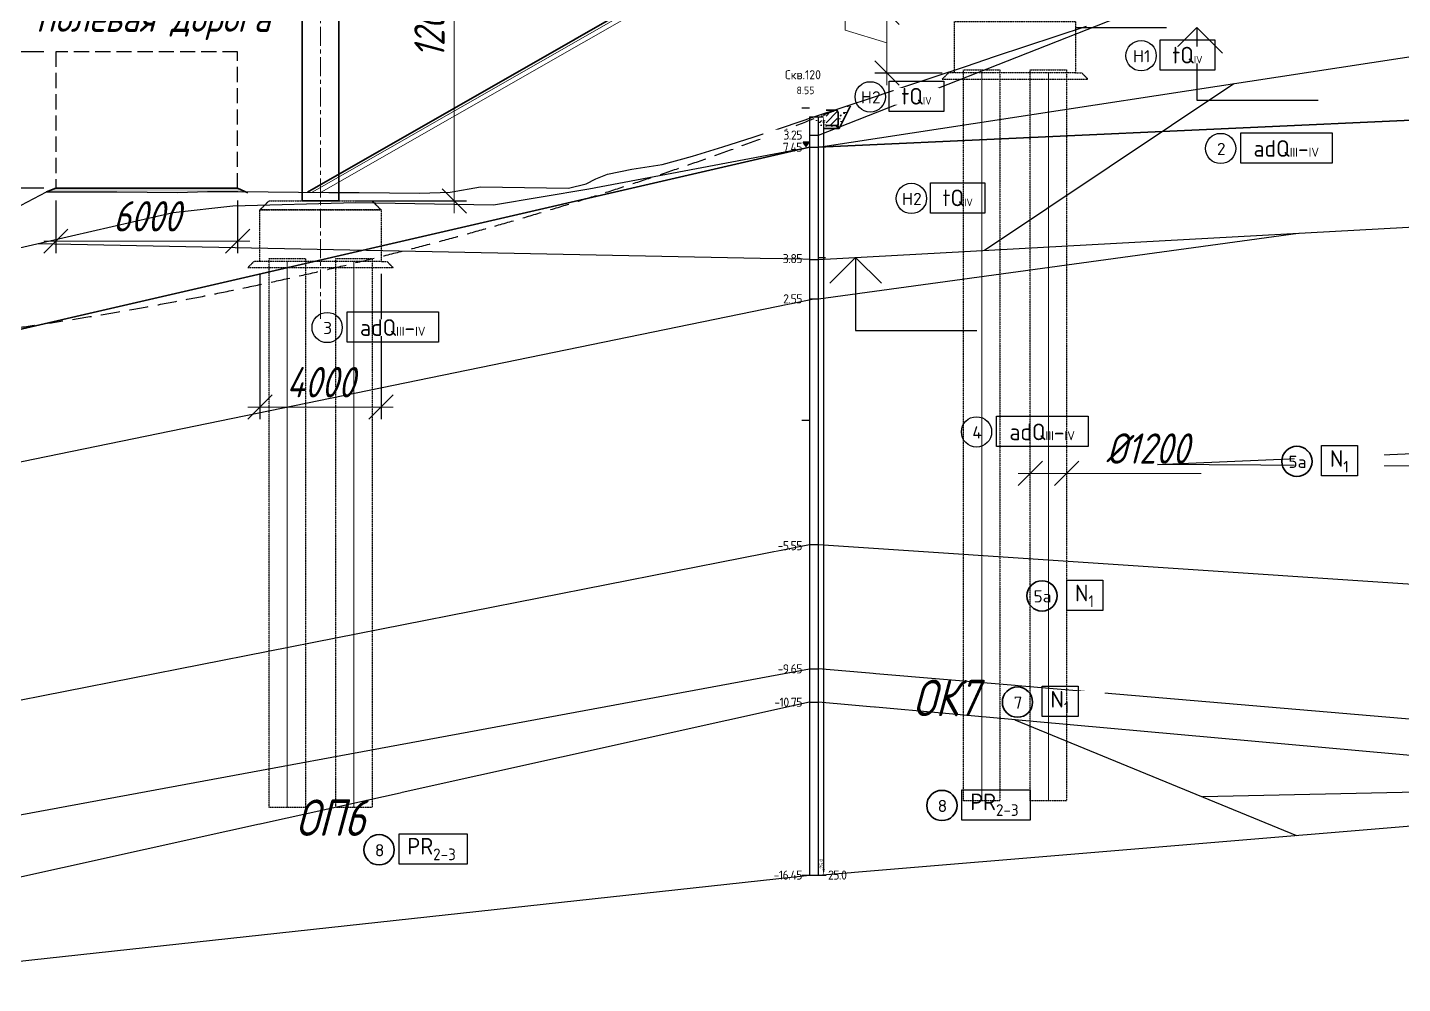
# Model space of a CAD drawing. Header units: millimetres. Extents: x 1864 to 10174863, y -4887456 to 5366151.
# Drawn here: x 6749895 to 6795262, y -20026 to 11495 of the extents above; entities that cross this region are included whole.
import ezdxf
from ezdxf.enums import TextEntityAlignment as Align

# ---------------------------------------------------------------- set-up
doc = ezdxf.new("R2018")
doc.units = ezdxf.units.MM
for name, pattern in [('DASHED', [7, 5, -2, 0]), ('невидимая', [9.525, 6.35, -3.175]), ('осевая', [2, 1.25, -0.25, 0.25, -0.25])]:
    doc.linetypes.add(name, pattern=pattern)
for name, color, linetype, lineweight in [('!!ТЕКСТ', 3, 'Continuous', 20), ('1-Бетон', 106, 'Continuous', 35), ('1-Примечания', 4, 'Continuous', 25), ('1-Размеры', 1, 'Continuous', 25), ('1-Текст_3', 250, 'Continuous', 25), ('1-Штриховка', 8, 'Continuous', 9), ('ИС 6. Штриховка', 8, 'Continuous', 5), ('ИС_Основная', 7, 'Continuous', 35), ('ИС_Ось', 3, 'осевая', 18), ('ИС_ПС_Med', 7, 'Continuous', 35), ('ИС_Разм', 3, 'Continuous', 18), ('ИС_Размер', 3, 'Continuous', 18), ('ИС_Тонкая', 3, 'Continuous', 18), ('Тонкая', 3, 'Continuous', 15), ('Штриховка', 2, 'Continuous', 5)]:
    doc.layers.add(name, color=color, linetype=linetype, lineweight=lineweight)
for name, color, linetype in [('geology', 250, 'Continuous'), ('Возрастные индексы', 1, 'Continuous'), ('Геология', 250, 'Continuous'), ('ИС_Невидимая', 4, 'невидимая'), ('Номера ИГЭ', 22, 'Continuous'), ('Отметки в скважинах', 7, 'Continuous'), ('Скважина', 170, 'Continuous'), ('Черный профиль', 3, 'Continuous'), ('Штриховая', 7, 'Continuous')]:
    doc.layers.add(name, color=color, linetype=linetype)
doc.layers.add('Оси_Невидимые', color=5, linetype='Continuous', plot=False)
doc.layers.add('Помощь_Невидимый', color=7, linetype='Continuous', lineweight=30, plot=False)
doc.styles.add('0', font='isocpeur.ttf', dxfattribs={"width": 0.8, "oblique": 15})
doc.styles.add('ISOCPEUR', font='isocpeur.ttf', dxfattribs={"width": 0.8, "oblique": 15, "height": 2.5})
doc.styles.get("Standard").update_dxf_attribs({"font": 'arial.ttf'})
doc.styles.add('Стандарт-геология', font='romant.shx', dxfattribs={"width": 0.9, "height": 2.5})
doc.dimstyles.new('М400нов', dxfattribs={"dimscale": 400, "dimtxt": 2.5, "dimasz": 2, "dimexe": 1, "dimexo": 1, "dimgap": 0.8, "dimtad": 1, "dimdec": 0, "dimzin": 0, "dimdsep": 46, "dimtxsty": '0', "dimblk": 'OBLIQUE', "dimcen": 0.09, "dimdle": 1, "dimclrd": 256, "dimclre": 256, "dimclrt": 256, "dimadec": 4, "dimazin": 0, "dimtfac": 1, "dimtdec": 0, "dimtmove": 1, "dimatfit": 2, "dimfxl": 1, "dimtolj": 1, "dimtzin": 0, "dimlwd": -1, "dimarcsym": 0})
doc.dimstyles.new('Скважина', dxfattribs={"dimtxt": 1.2, "dimasz": 2, "dimexe": 0, "dimexo": 0, "dimgap": 0.1, "dimtad": 1, "dimjust": 2, "dimtoh": 1, "dimdec": 1, "dimlfac": 0.1, "dimrnd": 0.1, "dimzin": 0, "dimdsep": 46, "dimtxsty": 'Standard', "dimcen": 0, "dimdle": 1.5, "dimadec": 1, "dimazin": 0, "dimtfac": 1, "dimtdec": 1, "dimtofl": 0, "dimtmove": 0, "dimatfit": 3, "dimfxl": 3, "dimtolj": 1, "dimtzin": 0, "dimarcsym": 0})

# ---------------------------------------------------------------- blocks, each defined once
blk = doc.blocks.new('*U453')
at = {"layer": '1-Примечания', "linetype": 'Continuous'}
blk.add_line((0, 0), (0.5, 0), dxfattribs=at)
for points in [[(5.12, -2.12), (3, 0), (0.88, -2.12)], [(3, 0), (3, -6), (13, -6)]]:
    blk.add_lwpolyline(points, dxfattribs=at)
at = {"layer": '1-Текст_3', "lineweight": 30, "oblique": 15, "width": 0.8, "flags": 104}
blk.add_attdef('ВЫСОТА', text='', height=3, dxfattribs=at).set_placement((8.13, -3.83), align=Align.MIDDLE_CENTER)
blk.add_attdef('ПРИМЕЧАНИЕ', text='', height=3, dxfattribs=at).set_placement((8, -6.75), align=Align.TOP_CENTER)
blk = doc.blocks.new('*U445')
at = {"layer": '1-Примечания', "linetype": 'Continuous'}
blk.add_line((0, 0), (7.5, 0), dxfattribs=at)
for points in [[(12.12, -2.12), (10, 0), (7.88, -2.12)], [(10, 0), (10, -6), (20, -6)]]:
    blk.add_lwpolyline(points, dxfattribs=at)
at = {"layer": '1-Текст_3', "lineweight": 30, "oblique": 15, "width": 0.8, "flags": 104}
blk.add_attdef('ВЫСОТА', text='', height=3, dxfattribs=at).set_placement((15.13, -3.83), align=Align.MIDDLE_CENTER)
blk.add_attdef('ПРИМЕЧАНИЕ', text='', height=3, dxfattribs=at).set_placement((15, -6.75), align=Align.TOP_CENTER)
blk = doc.blocks.new('_OBLIQUE')
at = {"color": 0, "linetype": 'ByBlock', "lineweight": -2}
blk.add_line((0.5, 0.5), (-0.5, -0.5), dxfattribs=at)
blk = doc.blocks.new('*D1145')
at = {"layer": 'Defpoints', "color": 0, "linetype": 'Continuous', "transparency": 16777216}
for p in [(6750828, 6196), (6756828, 6196), (6756828, 4450)]:
    blk.add_point(p, dxfattribs=at)
at = {"layer": 'ИС_Размер', "lineweight": -2, "transparency": 16777216}
for p, q in [((6750828, 5796), (6750828, 4050)), ((6756828, 5796), (6756828, 4050))]:
    blk.add_line(p, q, dxfattribs=at)
at = {"layer": 'ИС_Размер', "transparency": 16777216}
blk.add_line((6750428, 4450), (6757228, 4450), dxfattribs=at)
at = {"layer": 'ИС_Размер', "linetype": 'Continuous', "transparency": 16777216, "xscale": 800, "yscale": 800, "zscale": 800, "rotation": 180}
blk.add_blockref('_OBLIQUE', (6750828, 4450), dxfattribs=at)
at = {"layer": 'ИС_Размер', "linetype": 'Continuous', "transparency": 16777216, "xscale": 800, "yscale": 800, "zscale": 800}
blk.add_blockref('_OBLIQUE', (6756828, 4450), dxfattribs=at)
at = {"layer": 'ИС_Размер', "linetype": 'Continuous', "transparency": 16777216, "insert": (6753828, 5270), "char_height": 1000, "attachment_point": 5, "style": '0'}
blk.add_mtext('\\A1;6000', dxfattribs=at)
blk = doc.blocks.new('*D1146')
at = {"layer": 'Defpoints', "color": 0, "linetype": 'Continuous', "transparency": 16777216}
for p in [(6748568, 10696), (6750828, 10696), (6750828, 6196)]:
    blk.add_point(p, dxfattribs=at)
at = {"layer": 'ИС_Размер', "transparency": 16777216}
blk.add_line((6748568, 5796), (6748568, 11096), dxfattribs=at)
at = {"layer": 'ИС_Размер', "lineweight": -2, "transparency": 16777216}
for p, q in [((6750428, 10696), (6748168, 10696)), ((6750428, 6196), (6748168, 6196))]:
    blk.add_line(p, q, dxfattribs=at)
at = {"layer": 'ИС_Размер', "linetype": 'Continuous', "transparency": 16777216, "xscale": 800, "yscale": 800, "zscale": 800}
for p, rotation in [((6748568, 10696), 90), ((6748568, 6196), 270)]:
    blk.add_blockref('_OBLIQUE', p, dxfattribs=dict(at, rotation=rotation))
at = {"layer": 'ИС_Размер', "linetype": 'Continuous', "transparency": 16777216, "insert": (6747748, 8446), "char_height": 1000, "attachment_point": 5, "rotation": 90, "style": '0'}
blk.add_mtext('\\A1;4500', dxfattribs=at)
blk = doc.blocks.new('*D1155')
at = {"layer": 'Defpoints', "color": 0, "linetype": 'Continuous', "transparency": 16777216}
for p in [(6758563, 17778), (6760313, 5778), (6763975, 5778)]:
    blk.add_point(p, dxfattribs=at)
at = {"layer": 'ИС_Размер', "transparency": 16777216}
blk.add_line((6763975, 18178), (6763975, 5378), dxfattribs=at)
at = {"layer": 'ИС_Размер', "lineweight": -2, "transparency": 16777216}
for p, q in [((6758963, 17778), (6764375, 17778)), ((6760713, 5778), (6764375, 5778))]:
    blk.add_line(p, q, dxfattribs=at)
at = {"layer": 'ИС_Размер', "linetype": 'Continuous', "transparency": 16777216, "xscale": 800, "yscale": 800, "zscale": 800}
for p, rotation in [((6763975, 17778), 90), ((6763975, 5778), 270)]:
    blk.add_blockref('_OBLIQUE', p, dxfattribs=dict(at, rotation=rotation))
at = {"layer": 'ИС_Размер', "linetype": 'Continuous', "transparency": 16777216, "insert": (6763155, 11778), "char_height": 1000, "attachment_point": 5, "rotation": 90, "style": '0'}
blk.add_mtext('\\A1;12000', dxfattribs=at)
blk = doc.blocks.new('*D1157')
at = {"layer": 'Defpoints', "color": 0, "linetype": 'Continuous', "transparency": 16777216}
for p in [(6757562, 3778), (6761562, 3778), (6761562, -1020)]:
    blk.add_point(p, dxfattribs=at)
at = {"layer": 'ИС_Размер', "lineweight": -2, "transparency": 16777216}
for p, q in [((6757562, 3378), (6757562, -1420)), ((6761562, 3378), (6761562, -1420))]:
    blk.add_line(p, q, dxfattribs=at)
at = {"layer": 'ИС_Размер', "transparency": 16777216}
blk.add_line((6757162, -1020), (6761962, -1020), dxfattribs=at)
at = {"layer": 'ИС_Размер', "linetype": 'Continuous', "transparency": 16777216, "xscale": 800, "yscale": 800, "zscale": 800, "rotation": 180}
blk.add_blockref('_OBLIQUE', (6757562, -1020), dxfattribs=at)
at = {"layer": 'ИС_Размер', "linetype": 'Continuous', "transparency": 16777216, "xscale": 800, "yscale": 800, "zscale": 800}
blk.add_blockref('_OBLIQUE', (6761562, -1020), dxfattribs=at)
at = {"layer": 'ИС_Размер', "linetype": 'Continuous', "transparency": 16777216, "insert": (6759562, -200), "char_height": 1000, "attachment_point": 5, "style": '0'}
blk.add_mtext('\\A1;4000', dxfattribs=at)
blk = doc.blocks.new('*D1191')
at = {"layer": 'Defpoints', "color": 0, "linetype": 'Continuous', "transparency": 16777216}
for p in [(6780778, 11995), (6778251, 9995), (6780478, 9995)]:
    blk.add_point(p, dxfattribs=at)
at = {"layer": 'ИС_Размер', "transparency": 16777216}
for p, q in [((6776871, 11409), (6776871, 14397)), ((6778251, 12395), (6778251, 9595)), ((6778251, 10995), (6776871, 11409))]:
    blk.add_line(p, q, dxfattribs=at)
at = {"layer": 'ИС_Размер', "lineweight": -2, "transparency": 16777216}
for p, q in [((6780378, 11995), (6777851, 11995)), ((6780078, 9995), (6777851, 9995))]:
    blk.add_line(p, q, dxfattribs=at)
at = {"layer": 'ИС_Размер', "linetype": 'Continuous', "transparency": 16777216, "xscale": 800, "yscale": 800, "zscale": 800}
for p, rotation in [((6778251, 11995), 90), ((6778251, 9995), 270)]:
    blk.add_blockref('_OBLIQUE', p, dxfattribs=dict(at, rotation=rotation))
at = {"layer": 'ИС_Размер', "linetype": 'Continuous', "transparency": 16777216, "insert": (6776051, 12903), "char_height": 1000, "attachment_point": 5, "rotation": 90, "style": '0'}
blk.add_mtext('\\A1;2000', dxfattribs=at)
blk = doc.blocks.new('*D1181')
at = {"layer": 'Defpoints', "color": 0, "linetype": 'Continuous', "transparency": 16777216}
for p in [(6782980, -3208), (6784180, -3208), (6784180, -3208)]:
    blk.add_point(p, dxfattribs=at)
at = {"layer": 'ИС_Размер', "transparency": 16777216}
for p, q in [((6782580, -3208), (6784580, -3208)), ((6788619, -3208), (6784180, -3208))]:
    blk.add_line(p, q, dxfattribs=at)
at = {"layer": 'ИС_Размер', "linetype": 'Continuous', "transparency": 16777216, "xscale": 800, "yscale": 800, "zscale": 800, "rotation": 180}
blk.add_blockref('_OBLIQUE', (6782980, -3208), dxfattribs=at)
at = {"layer": 'ИС_Размер', "linetype": 'Continuous', "transparency": 16777216, "xscale": 800, "yscale": 800, "zscale": 800}
blk.add_blockref('_OBLIQUE', (6784180, -3208), dxfattribs=at)
at = {"layer": 'ИС_Размер', "linetype": 'Continuous', "transparency": 16777216, "insert": (6786845, -2388), "char_height": 1000, "attachment_point": 5, "style": '0'}
blk.add_mtext('\\A1;%%C1200', dxfattribs=at)
blk = doc.blocks.new('*D1074')
at = {"layer": 'Defpoints', "color": 0, "transparency": 16777216}
for p in [(0, 90), (0, -160), (1.69, -160)]:
    blk.add_point(p, dxfattribs=at)
at = {"layer": 'Оси_Невидимые', "color": 0, "lineweight": -2, "transparency": 16777216}
for p, q in [((0, 90), (1.69, 90)), ((1.69, 88), (1.69, -158)), ((0, -160), (1.69, -160))]:
    blk.add_line(p, q, dxfattribs=at)
at = {"layer": 'Оси_Невидимые', "color": 0, "transparency": 16777216}
for points in [[(1.36, 88), (2.03, 88), (1.69, 90)], [(1.36, -158), (2.03, -158), (1.69, -160)]]:
    blk.add_solid(points, dxfattribs=at)
at = {"layer": 'Оси_Невидимые', "color": 0, "transparency": 16777216, "insert": (0.98, -156.23), "char_height": 1.2, "attachment_point": 5, "rotation": 90}
blk.add_mtext('\\A1;25.0', dxfattribs=at)
blk = doc.blocks.new('*U1061')
at = {"layer": 'Скважина'}
for p, q in [((-1.5, 0), (-1.5, -250)), ((1.5, -250), (1.5, 0)), ((-1.5, -250), (1.5, -250))]:
    blk.add_line(p, q, dxfattribs=at)
blk = doc.blocks.new('*D1070')
at = {"layer": 'Defpoints', "color": 0, "transparency": 16777216}
for p in [(0, -13), (0, -263), (1.69, -263)]:
    blk.add_point(p, dxfattribs=at)
at = {"layer": 'Оси_Невидимые', "color": 0, "lineweight": -2, "transparency": 16777216}
for p, q in [((0, -13), (1.69, -13)), ((1.69, -15), (1.69, -261)), ((0, -263), (1.69, -263))]:
    blk.add_line(p, q, dxfattribs=at)
at = {"layer": 'Оси_Невидимые', "color": 0, "transparency": 16777216}
for points in [[(1.36, -15), (2.03, -15), (1.69, -13)], [(1.36, -261), (2.03, -261), (1.69, -263)]]:
    blk.add_solid(points, dxfattribs=at)
at = {"layer": 'Оси_Невидимые', "color": 0, "transparency": 16777216, "insert": (0.98, -259.23), "char_height": 1.2, "attachment_point": 5, "rotation": 90}
blk.add_mtext('\\A1;25.0', dxfattribs=at)
blk = doc.blocks.new('A$C2FC637E1')
at = {"layer": 'Штриховка'}
h = blk.add_hatch(color=5, dxfattribs=at)
h.dxf.hatch_style = 1
h.paths.add_polyline_path([(2, 1.5), (1, 1.5), (0, 1.5), (1, 0)])
at = {"layer": 'Геология', "color": 5}
for points in [[(1, 1.5), (0, 1.5)], [(1, 0), (1, 0), (0, 1.5)], [(2, 1.5), (1, 1.5)], [(1, 0), (2, 1.5)]]:
    blk.add_lwpolyline(points, dxfattribs=at)
blk = doc.blocks.new('A$C7669062A')
at = {"layer": 'Возрастные индексы', "color": 250}
blk.add_lwpolyline([(11.62, 10.2), (41.78, 10.2), (41.78, 0.2), (11.62, 0.2)], close=True, dxfattribs=at)
at = {"layer": 'Номера ИГЭ', "color": 250, "style": 'Стандарт-геология'}
blk.add_text('3', height=4, dxfattribs=at).set_placement((5.17, 4.84), align=Align.MIDDLE)
at = {"layer": 'Возрастные индексы', "color": 250, "insert": (26.64, 4.99), "char_height": 3, "width": 29.5251, "attachment_point": 5, "style": 'Стандарт-геология', "bg_fill": 3, "box_fill_scale": 1, "bg_fill_color": 256, "bg_fill_transparency": 0}
blk.add_mtext('{\\H1.833x;аdQ}III{\\H1.833x;-}IV', dxfattribs=at)
at = {"color": 18, "true_color": 0x000000}
blk.add_circle((4.99, 4.99), 4.99, dxfattribs=at)
blk = doc.blocks.new('A$C84e8bafe')
at = {"layer": 'Возрастные индексы', "color": 250}
blk.add_lwpolyline([(1162, 1020), (4178, 1020), (4178, 20), (1162, 20)], close=True, dxfattribs=at)
at = {"layer": 'Номера ИГЭ', "color": 250, "style": 'Стандарт-геология'}
blk.add_text('2', height=400, dxfattribs=at).set_placement((517, 484), align=Align.MIDDLE)
at = {"layer": 'Возрастные индексы', "color": 250, "insert": (2664, 499), "char_height": 300, "width": 2952.51, "attachment_point": 5, "style": 'Стандарт-геология', "bg_fill": 3, "box_fill_scale": 1, "bg_fill_color": 256, "bg_fill_transparency": 0}
blk.add_mtext('{\\H1.833x;аdQ}III{\\H1.833x;-}IV', dxfattribs=at)
at = {"color": 18, "true_color": 0x000000}
blk.add_circle((499, 499), 499, dxfattribs=at)
blk = doc.blocks.new('A$C29696E8B')
at = {"color": 18, "true_color": 0x000000}
blk.add_circle((5, 5), 5, dxfattribs=at)
at = {"layer": 'Возрастные индексы', "color": 250, "insert": (20.27, 5.2), "char_height": 3, "width": 15, "attachment_point": 5, "style": 'Стандарт-геология', "bg_fill": 3, "box_fill_scale": 1, "bg_fill_color": 256, "bg_fill_transparency": 0}
blk.add_mtext('{\\H1.833x;tQ\\H0.4546x;IV}', dxfattribs=at)
at = {"layer": 'Номера ИГЭ', "color": 250, "style": 'Стандарт-геология'}
blk.add_text('Н1', height=4, dxfattribs=at).set_placement((5.16, 4.85), align=Align.MIDDLE)
at = {"layer": 'Возрастные индексы', "color": 250}
blk.add_lwpolyline([(11.27, 10.2), (29.29, 10.2), (29.29, 0.2), (11.27, 0.2)], close=True, dxfattribs=at)
blk = doc.blocks.new('A$C59180CC2')
at = {"color": 18, "true_color": 0x000000}
blk.add_circle((500, 500), 500, dxfattribs=at)
at = {"layer": 'Возрастные индексы', "color": 250, "insert": (2027, 520), "char_height": 300, "width": 1500, "attachment_point": 5, "style": 'Стандарт-геология', "bg_fill": 3, "box_fill_scale": 1, "bg_fill_color": 256, "bg_fill_transparency": 0}
blk.add_mtext('{\\H1.833x;tQ\\H0.4546x;IV}', dxfattribs=at)
at = {"layer": 'Номера ИГЭ', "color": 250, "style": 'Стандарт-геология'}
blk.add_text('Н2', height=400, dxfattribs=at).set_placement((516, 485), align=Align.MIDDLE)
at = {"layer": 'Возрастные индексы', "color": 250}
blk.add_lwpolyline([(1127, 1020), (2929, 1020), (2929, 20), (1127, 20)], close=True, dxfattribs=at)
blk = doc.blocks.new('A$C79B84F9B')
at = {"layer": 'Возрастные индексы', "color": 250}
blk.add_lwpolyline([(11.62, 10.2), (41.78, 10.2), (41.78, 0.2), (11.62, 0.2)], close=True, dxfattribs=at)
at = {"layer": 'Номера ИГЭ', "color": 250, "style": 'Стандарт-геология'}
blk.add_text('4', height=4, dxfattribs=at).set_placement((5.17, 4.84), align=Align.MIDDLE)
at = {"layer": 'Возрастные индексы', "color": 250, "insert": (26.64, 4.99), "char_height": 3, "width": 29.5251, "attachment_point": 5, "style": 'Стандарт-геология', "bg_fill": 3, "box_fill_scale": 1, "bg_fill_color": 256, "bg_fill_transparency": 0}
blk.add_mtext('{\\H1.833x;аdQ}III{\\H1.833x;-}IV', dxfattribs=at)
at = {"color": 18, "true_color": 0x000000}
blk.add_circle((4.99, 4.99), 4.99, dxfattribs=at)
blk = doc.blocks.new('A$C41da21a2')
at = {"layer": 'Возрастные индексы', "color": 250, "insert": (1899, 499), "char_height": 300, "width": 2952.51, "attachment_point": 5, "style": 'Стандарт-геология', "bg_fill": 3, "box_fill_scale": 1, "bg_fill_color": 256, "bg_fill_transparency": 0}
blk.add_mtext('\\A1;{\\H1.833x;N\\H0.7x;\\S^ 1;}', dxfattribs=at)
at = {"color": 18, "true_color": 0x000000}
blk.add_circle((499, 499), 499, dxfattribs=at)
at = {"layer": 'Возрастные индексы', "color": 250}
blk.add_lwpolyline([(1315, 1020), (2501, 1020), (2501, 20), (1315, 20)], close=True, dxfattribs=at)
at = {"layer": 'Номера ИГЭ', "color": 250, "style": 'Стандарт-геология'}
blk.add_text('5а', height=400, dxfattribs=at).set_placement((517, 484), align=Align.MIDDLE)
blk = doc.blocks.new('A$C88f1db7f')
at = {"color": 18, "true_color": 0x000000}
blk.add_circle((4.99, 4.99), 4.99, dxfattribs=at)
at = {"layer": 'Возрастные индексы', "color": 250}
blk.add_lwpolyline([(11.62, 10.2), (34.07, 10.2), (34.07, 0.2), (11.62, 0.2)], close=True, dxfattribs=at)
at = {"layer": 'Номера ИГЭ', "color": 250, "style": 'Стандарт-геология'}
blk.add_text('8', height=4, dxfattribs=at).set_placement((5.17, 4.84), align=Align.MIDDLE)
at = {"layer": 'Возрастные индексы', "color": 250, "insert": (22.32, 5.24), "char_height": 3, "width": 9.0522, "attachment_point": 5, "style": 'Стандарт-геология', "bg_fill": 3, "box_fill_scale": 1, "bg_fill_color": 256, "bg_fill_transparency": 0}
blk.add_mtext('\\A1;{\\H1.833x;PR\\H0.7x;\\S^ 2-3;}', dxfattribs=at)
blk = doc.blocks.new('A$C721D11AD')
at = {"layer": 'Возрастные индексы', "color": 250, "insert": (1899, 499), "char_height": 300, "width": 2952.51, "attachment_point": 5, "style": 'Стандарт-геология', "bg_fill": 3, "box_fill_scale": 1, "bg_fill_color": 256, "bg_fill_transparency": 0}
blk.add_mtext('\\A1;{\\H1.833x;N\\H0.7x;\\S^ 1;}', dxfattribs=at)
at = {"color": 18, "true_color": 0x000000}
blk.add_circle((499, 499), 499, dxfattribs=at)
at = {"layer": 'Возрастные индексы', "color": 250}
blk.add_lwpolyline([(1315, 1020), (2501, 1020), (2501, 20), (1315, 20)], close=True, dxfattribs=at)
at = {"layer": 'Номера ИГЭ', "color": 250, "style": 'Стандарт-геология'}
blk.add_text('7', height=400, dxfattribs=at).set_placement((517, 484), align=Align.MIDDLE)
blk = doc.blocks.new('*U1073')
at = {"layer": 'Отметки в скважинах'}
for p, q in [((-5.5, -160), (-3, -160)), ((0, -160), (2.5, -160))]:
    blk.add_line(p, q, dxfattribs=at)
at = {"layer": 'Помощь_Невидимый', "color": 5, "lineweight": -3}
for p, q in [((-5.5, -10), (-3, -10)), ((0, -160), (2.5, -160))]:
    blk.add_line(p, q, dxfattribs=at)
at = {"layer": 'Оси_Невидимые'}
dim = blk.add_aligned_dim(p1=(0, 90), p2=(0, -160), distance=1.69, dimstyle='Скважина', dxfattribs=at)
dim.commit()
dim.dimension.update_dxf_attribs({"geometry": '*D1074', "text_midpoint": (0.98, -156.23)})
at = {"layer": 'Отметки в скважинах', "lineweight": 13, "insert": (3.15, -160), "char_height": 3, "width": 7.6116, "attachment_point": 4, "style": 'Стандарт-геология', "bg_fill": 3, "box_fill_scale": 1.1, "bg_fill_color": 256, "bg_fill_transparency": 0}
blk.add_mtext('{\\T0.9;25.0}', dxfattribs=at)
blk = doc.blocks.new('*U1069')
at = {"layer": 'Отметки в скважинах'}
for p, q in [((-5.5, -263), (-3, -263)), ((0, -263), (2.5, -263))]:
    blk.add_line(p, q, dxfattribs=at)
at = {"layer": 'Помощь_Невидимый', "color": 5, "lineweight": -3}
for p, q in [((-5.5, -10), (-3, -10)), ((0, -263), (2.5, -263))]:
    blk.add_line(p, q, dxfattribs=at)
at = {"layer": 'Оси_Невидимые'}
dim = blk.add_aligned_dim(p1=(0, -13), p2=(0, -263), distance=1.69, dimstyle='Скважина', dxfattribs=at)
dim.commit()
dim.dimension.update_dxf_attribs({"geometry": '*D1070', "text_midpoint": (0.98, -259.23)})
at = {"layer": 'Отметки в скважинах', "lineweight": 13, "insert": (3.15, -263), "char_height": 3, "width": 7.6116, "attachment_point": 4, "style": 'Стандарт-геология', "bg_fill": 3, "box_fill_scale": 1.1, "bg_fill_color": 256, "bg_fill_transparency": 0}
blk.add_mtext('{\\T0.9;25.0}', dxfattribs=at)
blk = doc.blocks.new('нов геол')
at = {"layer": 'geology'}
blk.add_line((8655416, 401420), (8646690, 401225), dxfattribs=at)
for points in [[(8645200, 412188), (8655416, 412620)], [(8655416, 412120), (8645200, 412188)], [(8640499, 403763), (8649790, 399954)]]:
    blk.add_lwpolyline(points, dxfattribs=at)
blk.add_blockref('A$C84e8bafe', (8646790, 422104), dxfattribs=at)
at = {"layer": 'Геология', "color": 18, "true_color": 0x000000, "xscale": 100, "yscale": 100, "zscale": 100}
for name, p in [('A$C7669062A', (8617307, 416201)), ('A$C79B84F9B', (8638734, 412760))]:
    blk.add_blockref(name, p, dxfattribs=at)
at = {"layer": 'Скважина', "color": 0, "xscale": 100, "yscale": 100, "zscale": 100}
blk.add_blockref('*U1073', (8634019, 414646), dxfattribs=at)
at = {"layer": 'Скважина', "color": 0, "style": 'Стандарт-геология', "width": 0.9}
blk.add_text('Скв.120', height=300, dxfattribs=at).set_placement((8633507, 424885), align=Align.CENTER)
at = {"layer": 'Скважина', "color": 0, "lineweight": 13, "style": 'Стандарт-геология', "width": 0.9}
blk.add_text('8.55', height=250, dxfattribs=at).set_placement((8633882, 424644), align=Align.TOP_RIGHT)
at = {"layer": 'geology'}
blk.add_line((8639496, 419247), (8647723, 424743), dxfattribs=at)
at = {"layer": 'Геология', "color": 18, "true_color": 0x000000, "flags": 128}
blk.add_lwpolyline([(8633719, 423646), (8634019, 423646)], dxfattribs=at)
at = {"layer": '1-Бетон', "color": 6}
blk.add_blockref('A$C41da21a2', (8649305, 411787), dxfattribs=at)
at = {"layer": 'Отметки в скважинах', "color": 0, "lineweight": 13, "insert": (8633469, 398646), "char_height": 300, "width": 1241.03, "attachment_point": 6, "style": 'Стандарт-геология', "bg_fill": 3, "box_fill_scale": 1.1, "bg_fill_color": 256, "bg_fill_transparency": 0}
blk.add_mtext('{\\T0.9;-16.45}', dxfattribs=at)
at = {"layer": 'geology', "color": 5, "xscale": 100, "yscale": 100, "zscale": 100}
blk.add_blockref('*U1061', (8633869, 423646), dxfattribs=at)
at = {"layer": 'geology', "color": 6}
blk.add_blockref('A$C59180CC2', (8636583, 420455), dxfattribs=at)
at = {"layer": 'Отметки в скважинах', "color": 0, "lineweight": 13, "char_height": 300, "width": 1241.03, "attachment_point": 6, "style": 'Стандарт-геология', "bg_fill": 3, "box_fill_scale": 1.1, "bg_fill_color": 256, "bg_fill_transparency": 0}
for s, insert in [('{\\T0.9;7.45}', (8633469, 422646)), ('{\\T0.9;2.55}', (8633469, 417646))]:
    blk.add_mtext(s, dxfattribs=dict(at, insert=insert))
at = {"layer": 'Отметки в скважинах', "color": 0, "lineweight": 13, "insert": (8633469, 423046), "char_height": 300, "width": 1241.03, "attachment_point": 6, "style": 'Стандарт-геология', "bg_fill": 3, "box_fill_scale": 1.1, "bg_fill_color": 256, "bg_fill_transparency": 0}
blk.add_mtext('{\\T0.9;3.25}', dxfattribs=at)
at = {"layer": 'Скважина', "color": 0, "xscale": 100, "yscale": 100, "zscale": 100}
blk.add_blockref('*U1069', (8634019, 424946), dxfattribs=at)
at = {"layer": 'geology'}
for p, q in [((8634019, 423046), (8643865, 426907)), ((8634019, 422646), (8655416, 425920)), ((8634019, 418946), (8655416, 420120)), ((8634019, 417646), (8649845, 419815)), ((8600879, 410876), (8633869, 417646)), ((8634019, 409546), (8655416, 408120)), ((8655416, 403620), (8634019, 405446)), ((8655416, 402420), (8634019, 404346))]:
    blk.add_line(p, q, dxfattribs=at)
at = {"layer": 'geology', "color": 6}
blk.add_lwpolyline([(8503260, 397476), (8531811, 396703), (8532111, 396703), (8548961, 400706), (8549261, 400706), (8564845, 395662), (8565145, 395662), (8600579, 395076), (8600879, 395071), (8633719, 398646), (8634019, 398646), (8655416, 400420)], dxfattribs=at)
at = {"layer": 'Геология', "color": 18, "true_color": 0x000000, "flags": 128}
for points in [[(8633719, 423046), (8634019, 423046)], [(8633719, 422646), (8634019, 422646)], [(8633719, 417646), (8634019, 417646)], [(8633719, 409546), (8634019, 409546)], [(8633719, 405446), (8634019, 405446)], [(8633719, 404346), (8634019, 404346)]]:
    blk.add_lwpolyline(points, dxfattribs=at)
at = {"layer": 'ИС_Основная', "color": 146, "linetype": 'Continuous', "true_color": 0x105689}
blk.add_line((8634019, 422646), (8655416, 423620), dxfattribs=at)
at = {"layer": 'geology', "xscale": 100, "yscale": 100, "zscale": 100}
blk.add_blockref('A$C2FC637E1', (8633509, 422664), dxfattribs=at)
at = {"layer": 'Отметки в скважинах', "color": 0, "lineweight": 13, "insert": (8633469, 418972), "char_height": 300, "width": 1241.03, "attachment_point": 6, "style": 'Стандарт-геология', "bg_fill": 3, "box_fill_scale": 1.1, "bg_fill_color": 256, "bg_fill_transparency": 0}
blk.add_mtext('{\\T0.9;3.85}', dxfattribs=at)
at = {"layer": 'geology'}
blk.add_line((8633719, 418946), (8608267, 419463), dxfattribs=at)
blk.add_lwpolyline([(8600879, 417476), (8605459, 418819), (8609375, 419718), (8612730, 420488), (8614699, 420712), (8618757, 420818), (8623298, 420741), (8626443, 421274), (8633719, 422646)], dxfattribs=at)
at = {"layer": 'Геология', "color": 18, "true_color": 0x000000, "flags": 128}
blk.add_lwpolyline([(8633719, 418946), (8634019, 418946)], dxfattribs=at)
at = {"layer": 'ИС_Основная', "color": 146, "linetype": 'Continuous', "true_color": 0x105689}
blk.add_lwpolyline([(8600879, 415076), (8633719, 422646)], dxfattribs=at)
at = {"color": 6, "linetype": 'Continuous'}
blk.add_blockref('A$C721D11AD', (8640085, 403849), dxfattribs=at)
at = {"linetype": 'Continuous', "xscale": 100, "yscale": 100, "zscale": 100}
blk.add_blockref('A$C88f1db7f', (8637591, 400441), dxfattribs=at)
at = {"layer": '1-Бетон', "color": 6}
blk.add_blockref('A$C41da21a2', (8640895, 407352), dxfattribs=at)
at = {"layer": 'geology', "color": 6}
blk.add_blockref('A$C59180CC2', (8635225, 423806), dxfattribs=at)
at = {"layer": 'Геология', "color": 18, "true_color": 0x000000, "xscale": 100, "yscale": 100, "zscale": 100}
blk.add_blockref('A$C29696E8B', (8644163, 425162), dxfattribs=at)
at = {"layer": 'Отметки в скважинах', "color": 0, "lineweight": 13, "insert": (8633469, 409508), "char_height": 300, "width": 1241.03, "attachment_point": 6, "style": 'Стандарт-геология', "bg_fill": 3, "box_fill_scale": 1.1, "bg_fill_color": 256, "bg_fill_transparency": 0}
blk.add_mtext('{\\T0.9;-5.55}', dxfattribs=at)
at = {"layer": 'geology'}
blk.add_line((8600879, 403076), (8633719, 409546), dxfattribs=at)
at = {"layer": 'Отметки в скважинах', "color": 0, "lineweight": 13, "char_height": 300, "width": 1241.03, "attachment_point": 6, "style": 'Стандарт-геология', "bg_fill": 3, "box_fill_scale": 1.1, "bg_fill_color": 256, "bg_fill_transparency": 0}
for s, insert in [('{\\T0.9;-9.65}', (8633469, 405446)), ('{\\T0.9;-10.75}', (8633469, 404346))]:
    blk.add_mtext(s, dxfattribs=dict(at, insert=insert))
at = {"layer": 'geology'}
for points in [[(8600879, 399376), (8633719, 405446)], [(8633719, 404346), (8600879, 397076)]]:
    blk.add_lwpolyline(points, dxfattribs=at)
at = {"linetype": 'Continuous', "xscale": 100, "yscale": 100, "zscale": 100}
blk.add_blockref('A$C88f1db7f', (8619021, 398980), dxfattribs=at)

msp = doc.modelspace()

# ---------------------------------------------------------------- hatches: boundary and pattern name
at = {"layer": '1-Штриховка'}
h = msp.add_hatch(dxfattribs=at)
h.set_pattern_fill('AR-CONC', color=256, scale=2, style=0)
h.set_pattern_definition([(50, (6738904.1, -66308), (364.3693, -31.8782), [38.1, -419.1]), (355, (6738904.1, -66308), (-70.4857, 382.1133), [30.48, -335.28]), (100.451, (6738934.46, -66310.66), (293.885, 350.2334), [32.38, -356.18]), (46.1842, (6738904.1, -66206.4), (542.158, -84.0847), [57.15, -628.65]), (96.6356, (6738949.3, -66213.4), (474.8085, 494.851), [48.57, -534.27]), (351.184, (6738904.1, -66206.4), (474.8092, 494.8502), [45.72, -502.92]), (21, (6738954.9, -66231.8), (303.2298, -204.531), [38.1, -419.1]), (326, (6738954.9, -66231.8), (123.604, 368.376), [30.48, -335.28]), (71.4514, (6738980.17, -66248.85), (426.833, 163.8457), [32.38, -356.18]), (37.5, (6738904.1, -66308.01), (6.1772, 169.11008), [0, -331.216, 0, -340.36, 0, -336.55]), (7.5, (6738904.1, -66308), (133.63933, 200.36115), [0, -194.056, 0, -323.596, 0, -128.27]), (327.5, (6738790.82, -66308.01), (271.1812, -11.45749), [0, -127, 0, -396.24, 0, -525.78]), (317.5, (6738740.02, -66308), (296.25836, 50.853), [0, -165.1, 0, -263.144, 0, -373.38])])
h.paths.add_polyline_path([(6776676, 8808.4), (6776601.5, 8764.6), (6776292.3, 8764.6)], flags=17)
h.paths.add_polyline_path([(6776242, 8644.8), (6775834.7, 8509), (6776176.9, 8166.8), (6776676.9, 8166.8), (6777066.1, 8945.1), (6776642, 8695.6), (6776642, 8264.6), (6776242, 8264.6)])
at = {"layer": 'ИС 6. Штриховка'}
h = msp.add_hatch(dxfattribs=at)
h.set_pattern_fill('ANSI35', color=256, scale=50)
h.set_pattern_definition([(45, (6183017.15, -213538.9), (-224.5064, 224.5064), []), (45, (6183241.65, -213538.9), (-224.5064, 224.5064), [396.875, -79.375, 0, -79.375])])
h.paths.add_polyline_path([(6776242, 8764.6), (6776601.5, 8764.6), (6776642, 8695.6), (6776642, 8264.6), (6776242, 8264.6)])
at = {"layer": 'Штриховая'}
h = msp.add_hatch(dxfattribs=at)
h.set_pattern_fill('AR-CONC', color=256)
h.set_pattern_definition([(50, (-135829.43, -184.75), (182.184669, -15.9390855), [19.05, -209.55]), (355, (-135829.43, -184.75), (-35.2434214, 191.056845), [15.24, -167.640584]), (100.4514447, (-135814.24, -186.07), (146.941247, 175.117752), [16.190009, -178.0902446]), (46.1842, (-135829.43, -133.95), (271.079041, -42.042328), [28.575, -314.325]), (96.6355576, (-135806.84, -137.45), (237.404134, 247.426125), [24.285023, -267.135608]), (351.184151, (-135829.43, -133.95), (237.404134, 247.426125), [22.859967, -251.459732]), (21, (-135804.03, -146.65), (151.6143913, -102.2651982), [19.05, -209.55]), (326, (-135804.03, -146.65), (61.8020283, 184.187966), [15.24, -167.64]), (71.451445, (-135791.4, -155.17), (213.4164193, 81.922769), [16.190009, -178.0899376]), (37.5, (-135829.426, -184.745), (3.08860325, 84.5550389), [0, -165.608, 0, -170.18, 0, -168.275]), (7.5, (-135829.43, -184.745), (66.8196625, 100.1805748), [0, -97.028, 0, -161.798, 0, -64.135]), (327.5, (-135886.07, -184.745), (135.5905952, -5.728744), [0, -63.5, 0, -198.12, 0, -262.89]), (317.5, (-135911.47, -184.75), (148.1291814, 25.426491), [0, -82.55, 0, -131.572, 0, -186.69])])
h.paths.add_polyline_path([(6754466.7, 6080.6), (6754474.8, 6080.6), (6755474.8, 6082), (6756474.8, 6083.4), (6757162.5, 6042), (6756828, 6195.9), (6755635.3, 6195.9)])
h.paths.add_polyline_path([(6752591.6, 6078.1), (6753474.8, 6079.2), (6754466.7, 6080.6), (6755635.3, 6195.9), (6753686.4, 6195.9)])
h.paths.add_polyline_path([(6750518.2, 6076.8), (6751474.8, 6076.7), (6752474.8, 6077.9), (6752591.6, 6078.1), (6753686.4, 6195.9), (6750828, 6195.9)])

# ---------------------------------------------------------------- linework, layer by layer
at = {"layer": '1-Бетон', "color": 1}
msp.add_lwpolyline([(6782528.1, 19649.3), (6782028.1, 19649.3), (6776797.2, 16162.1), (6759128.5, 6065.7)], dxfattribs=at)
at = {"layer": '1-Бетон'}
for points in [[(6760163.1, 17777.8), (6760162.6, 5777.8), (6758962.6, 5777.8), (6758963.1, 17777.8)], [(6750518.2, 6076.8), (6750828, 6195.9), (6756828, 6195.9), (6757162.5, 6042)]]:
    msp.add_lwpolyline(points, dxfattribs=at)
at = {"layer": 'ИС_Невидимая', "ltscale": 0.3}
for points in [[(6784478, 9995.4), (6780478, 9995.4), (6780478, 11695.4), (6784478, 11695.4)], [(6761561.5, 5477.9), (6757561.5, 5477.9), (6757861.5, 5777.9), (6761262, 5777.9)], [(6761561.6, 3777.9), (6757561.6, 3777.9), (6757561.5, 5477.9), (6761561.5, 5477.9)]]:
    msp.add_lwpolyline(points, close=True, dxfattribs=at)
for points in [[(6780478, 9995.4), (6780278, 9995.4), (6780076.8, 9794.2)], [(6784477.6, 9995.4), (6784677.6, 9995.2), (6784878.2, 9794.3)], [(6780077.8, 9794.3), (6784878.2, 9794.3)], [(6757561.6, 3777.9), (6757361.6, 3777.9), (6757160.4, 3576.7)], [(6761563.2, 3776.6), (6761763.2, 3776.5), (6761963, 3576.4)], [(6757160.4, 3576.7), (6761961.7, 3576.7)]]:
    msp.add_lwpolyline(points, dxfattribs=at)
at = {"layer": 'ИС_Невидимая', "color": 146, "ltscale": 100, "true_color": 0x105689}
msp.add_lwpolyline([(6670653.8, 4296.5, 0.1019893), (6694460.2, 22), (6702144.5, 22, 0.4378517), (6711708.4, 22, 0.0104574), (6736025.7, 261.7, 0.3876281), (6744765.5, 1013.6, 0.0694032), (6776536.4, 8764.6)], format="xyb", dxfattribs=at)
at = {"layer": 'ИС_Основная'}
msp.add_lwpolyline([(6759128.5, 6065.7), (6776797.2, 16162.1), (6782028.1, 19649.3), (6783905, 19649.3)], dxfattribs=at)
at = {"layer": 'ИС_Ось', "ltscale": 500}
msp.add_lwpolyline([(6759562.4, 1890.6), (6759563.2, 19515.6)], dxfattribs=at)
at = {"layer": 'ИС_ПС_Med'}
for p, q in [((6776242, 8764.6), (6776601.5, 8764.6)), ((6776601.5, 8764.6), (6776642, 8695.6)), ((6776642, 8695.6), (6776642, 8264.6)), ((6776676.9, 8166.8), (6777050.7, 8914.3)), ((6776676.9, 8166.8), (6776176.9, 8166.8)), ((6776642, 8264.6), (6776242, 8264.6))]:
    msp.add_line(p, q, dxfattribs=at)
at = {"layer": 'ИС_Тонкая'}
for points in [[(6759287.4, 6064.4), (6776839.3, 16094), (6782052.3, 19569.3), (6782528.1, 19569.3)], [(6759585.5, 6061.9), (6776918.2, 15966.3), (6782097.7, 19419.3), (6782528.1, 19419.3)]]:
    msp.add_lwpolyline(points, dxfattribs=at)
at = {"layer": 'Тонкая', "color": 7, "linetype": 'DASHED', "lineweight": 30, "ltscale": 100}
msp.add_lwpolyline([(6750828, 6195.9), (6756828, 6195.9), (6756828, 10695.9), (6750828, 10695.9), (6750828, 6195.9)], dxfattribs=at)
at = {"layer": 'Черный профиль', "linetype": 'Continuous', "flags": 128}
msp.add_lwpolyline([(6748838.6, 5194), (6750518.2, 6076.8), (6750838.6, 6076.3), (6751838.6, 6076.5), (6752838.6, 6078.1), (6753838.6, 6064.7), (6754838.6, 6053), (6755838.6, 6090.6), (6756838.6, 6083.4), (6757838.6, 6075.9), (6758838.6, 6068), (6759838.6, 6059.8), (6760838.6, 6051.3), (6761838.6, 6042.4), (6762838.6, 6033.2), (6763838.6, 6064.4), (6764838.6, 6239), (6767746.5, 6195.9), (6768332.6, 6344.9), (6768651.4, 6504.8), (6769031, 6664.4), (6769838.6, 6823.7), (6770838.6, 6982.8), (6771838.6, 7248.5), (6772838.6, 7561.2), (6773838.6, 7879.2), (6774838.6, 8213.4), (6775838.6, 8547.2), (6776838.6, 8880.9), (6777838.6, 9214.3), (6778838.6, 9547.5), (6779838.6, 9880.4), (6780838.6, 10213.1), (6781838.6, 10545.6), (6782838.6, 10877.9), (6783838.6, 11209.8), (6784838.6, 11541.6)], dxfattribs=at)

# ---------------------------------------------------------------- block references
at = {"layer": '1-Размеры', "transparency": 33554687}
ref = msp.add_blockref('*U445', (6784477.4, 11494), dxfattribs=dict(at, xscale=399.9999999999998, yscale=399.9999999999998, zscale=399.9999999999998, rotation=0.0002819284350356197))
lines = msp.add_mtext('\\W0.8000;11.49', dxfattribs={"layer": '1-Текст_3', "insert": (6790528, 9961), "char_height": 2.5, "attachment_point": 1, "rotation": 0.00028, "bg_fill": 3, "box_fill_scale": 1, "bg_fill_color": 256, "bg_fill_transparency": 0})
ref.add_attrib('ВЫСОТА', '', (6790528, 9961)).embed_mtext(lines)
lines = msp.add_mtext('\\W0.8000;', dxfattribs={"layer": '1-Текст_3', "insert": (6790477.4, 8794.1), "char_height": 2.5, "attachment_point": 1, "rotation": 0.00028, "bg_fill": 3, "box_fill_scale": 1, "bg_fill_color": 256, "bg_fill_transparency": 0})
ref.add_attrib('ПРИМЕЧАНИЕ', '', (6790477.4, 8794.1)).embed_mtext(lines)
ref = msp.add_blockref('*U453', (6776019.6, 3909.8), dxfattribs=dict(at, xscale=399.9999999999998, yscale=399.9999999999998, zscale=399.9999999999998, rotation=0.0002819284350356197))
lines = msp.add_mtext('\\W0.8000;3.91', dxfattribs={"layer": '1-Текст_3', "insert": (6779270.2, 2376.7), "char_height": 2.5, "attachment_point": 1, "rotation": 0.00028, "bg_fill": 3, "box_fill_scale": 1, "bg_fill_color": 256, "bg_fill_transparency": 0})
ref.add_attrib('ВЫСОТА', '', (6779270.2, 2376.7)).embed_mtext(lines)
lines = msp.add_mtext('\\W0.8000;', dxfattribs={"layer": '1-Текст_3', "insert": (6779219.6, 1209.8), "char_height": 2.5, "attachment_point": 1, "rotation": 0.00028, "bg_fill": 3, "box_fill_scale": 1, "bg_fill_color": 256, "bg_fill_transparency": 0})
ref.add_attrib('ПРИМЕЧАНИЕ', '', (6779219.6, 1209.8)).embed_mtext(lines)

# ---------------------------------------------------------------- texts
at = {"layer": '!!ТЕКСТ', "color": 1, "char_height": 1200, "width": 3472.658, "attachment_point": 5, "style": 'ISOCPEUR', "bg_fill": 2}
for s, insert in [('ОК7', (6780180.8, -10614.3)), ('ОП6', (6759888, -14561.5))]:
    msp.add_mtext(s, dxfattribs=dict(at, insert=insert))
at = {"layer": 'ИС_Разм', "insert": (6754049, 12548.9), "char_height": 2000, "width": 9944.973, "attachment_point": 5, "style": 'ISOCPEUR'}
msp.add_mtext('{\\H0.5x;Существующая полевая дорога}', dxfattribs=at)

# ---------------------------------------------------------------- dimensions: what is measured, and where the dimension line sits
at = {"layer": 'ИС_Размер', "linetype": 'Continuous'}
for base, p1, p2, picture, middle in [((6763974.8, 5777.9), (6758563.1, 17777.8), (6760312.6, 5777.9), '*D1155', (6763154.8, 11777.9)), ((6778251, 9995.4), (6780777.9, 11995.4), (6780478, 9995.4), '*D1191', (6776051, 11729.4)), ((6748568, 10695.9), (6750828, 6195.9), (6750828, 10695.9), '*D1146', (6747748, 8445.9))]:
    dim = msp.add_linear_dim(base=base, p1=p1, p2=p2, angle=90, dimstyle='М400нов', dxfattribs=at)
    dim.commit()
    dim.dimension.update_dxf_attribs({"geometry": picture, "text_midpoint": middle})
for base, p1, p2, picture, middle in [((6756828, 4449.9), (6750828, 6195.9), (6756828, 6195.9), '*D1145', (6753828, 5269.9)), ((6761561.6, -1020.5), (6757561.6, 3777.9), (6761561.6, 3777.8), '*D1157', (6759561.6, -200.5))]:
    dim = msp.add_linear_dim(base=base, p1=p1, p2=p2, dimstyle='М400нов', dxfattribs=at)
    dim.commit()
    dim.dimension.update_dxf_attribs({"geometry": picture, "text_midpoint": middle})
dim = msp.add_linear_dim(base=(6784180.3, -3208), p1=(6782980.3, -3208), p2=(6784180.3, -3208), text='%%C<>', dimstyle='М400нов', dxfattribs=at)
dim.commit()
dim.dimension.update_dxf_attribs({"geometry": '*D1181', "text_midpoint": (6786845.4, -3604.7), "dimtype": 160})

# ---------------------------------------------------------------- next in the draw order: block references
at = {"layer": '1-Бетон'}
msp.add_blockref('нов геол', (-1858025.3, -415097.2), dxfattribs=at)

# ---------------------------------------------------------------- next in the draw order: linework, layer by layer
at = {"layer": 'ИС_Невидимая', "ltscale": 0.3}
for points in [[(6780780.6, 10095.4), (6781980.6, 10095.4), (6781980.6, -14004.6), (6780780.6, -14004.6)], [(6782980.6, 10095.4), (6784180.6, 10095.4), (6784180.6, -14004.6), (6782980.6, -14004.6)], [(6757864.6, 3877.8), (6759064.6, 3877.8), (6759064.6, -14222.2), (6757864.6, -14222.2)], [(6760064.6, 3877.8), (6761264.6, 3877.8), (6761264.6, -14222.2), (6760064.6, -14222.2)]]:
    msp.add_lwpolyline(points, close=True, dxfattribs=at)
at = {"layer": 'ИС_Ось'}
for points in [[(6781380.6, 9995.4), (6781380.6, -14004.6)], [(6783580.6, 9995.4), (6783580.6, -14004.6)], [(6758464.6, 3777.8), (6758464.6, -14222.2)], [(6760664.6, 3777.8), (6760664.6, -14222.2)]]:
    msp.add_lwpolyline(points, dxfattribs=at)

doc.saveas('drawing.dxf')
